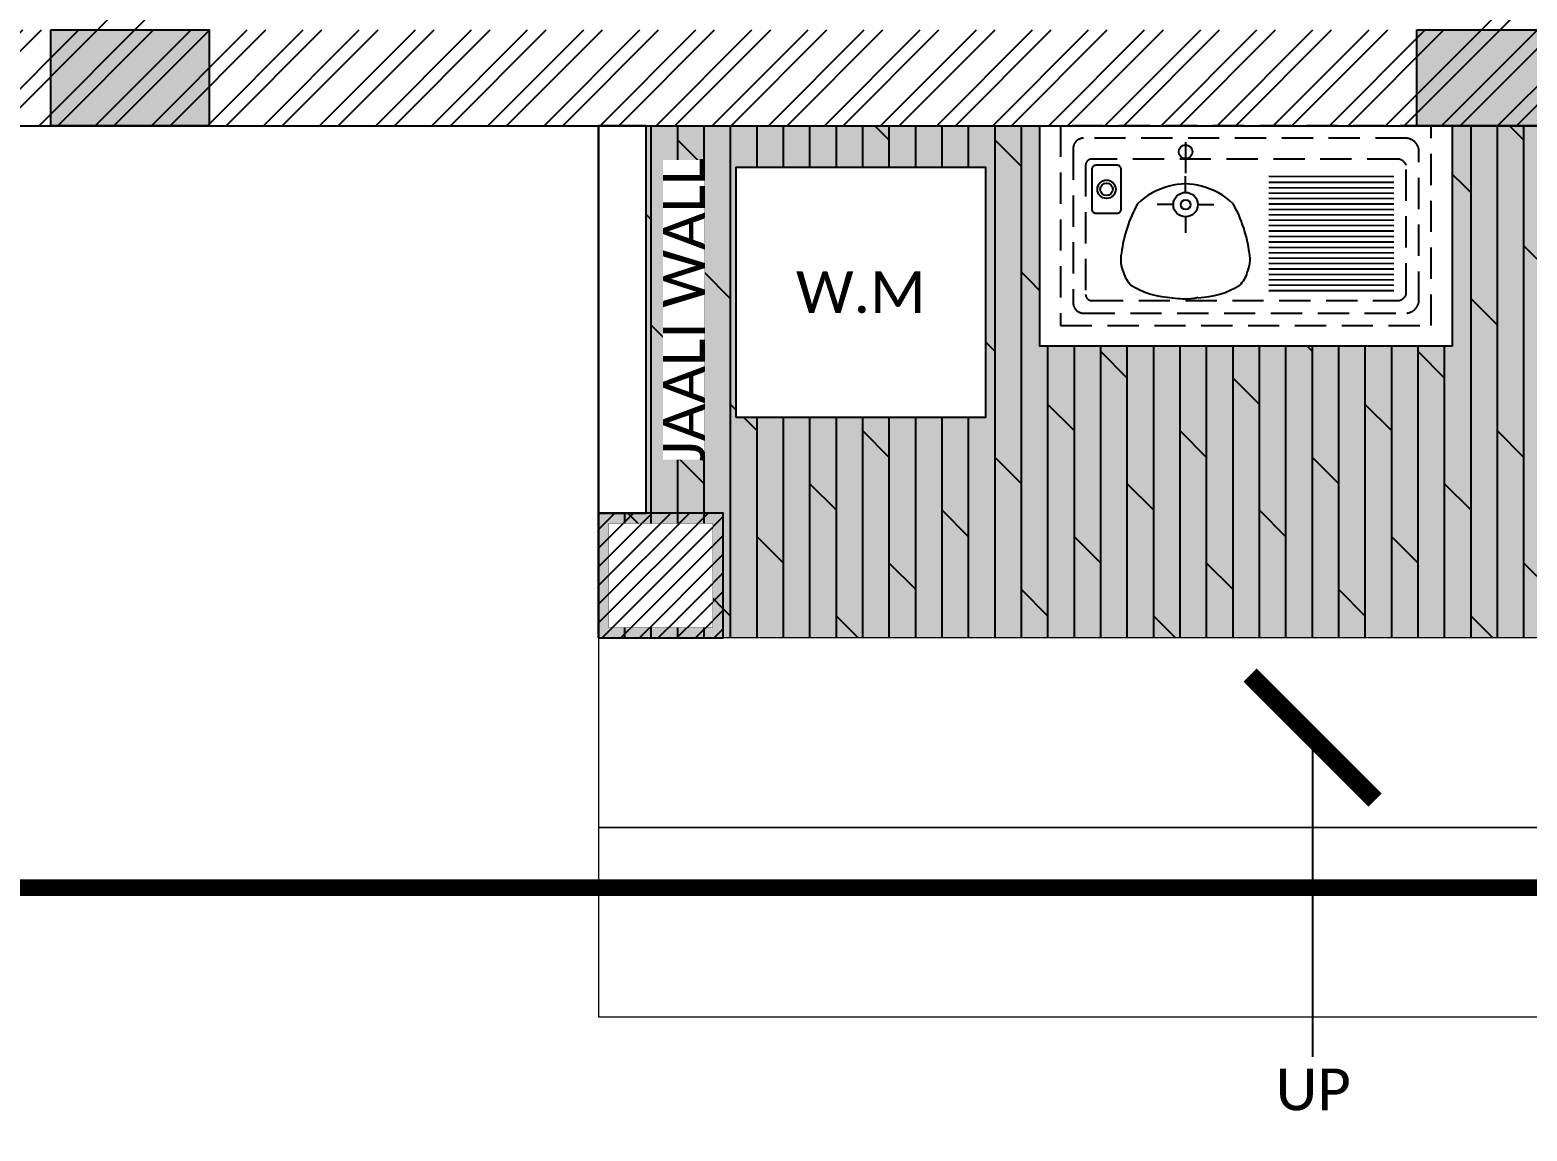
# Model space of a CAD drawing. Header units: millimetres. Extents: x -2842 to 18480, y -2414 to 14540.
# Drawn here: x 4830 to 8425, y -2414 to 230 of the extents above; entities that cross this region are included whole.
import ezdxf

# ---------------------------------------------------------------- set-up
doc = ezdxf.new("R2010")
doc.units = ezdxf.units.MM
doc.header["$LTSCALE"] = 150
doc.linetypes.add('DASHED', pattern=[0.75, 0.5, -0.25])
for name, color, linetype in [('ad-Arrow', 32, 'Continuous'), ('ad-Column', 3, 'Continuous'), ('ad-Column Hatch', 125, 'Continuous'), ('ad-Elevation 10', 8, 'Continuous'), ('ad-Furniture', 8, 'Continuous'), ('ad-MS Columns', 1, 'Continuous'), ('ad-RCC', 3, 'Continuous'), ('ad-RCC Hatch', 125, 'Continuous'), ('ad-Text main', 7, 'Continuous'), ('ad-Wall', 240, 'Continuous'), ('ad-Wall hatch', 8, 'Continuous')]:
    doc.layers.add(name, color=color, linetype=linetype)
doc.layers.add('ad-Primary Roof', color=5, linetype='Continuous', true_color=0x0000ff)
doc.layers.add('ad-Verandah', color=7, linetype='Continuous', true_color=0xa57c52)
doc.styles.add('6 U T S R N_Corridor-Basement$0$Standard', font='arial.ttf')
doc.styles.get("Standard").update_dxf_attribs({"font": 'calibril.ttf'})
doc.dimstyles.new('A-100-DIM-INT (MM-FT)', dxfattribs={"dimscale": 50, "dimtxt": 2.4, "dimasz": 1, "dimexe": 5, "dimexo": 100, "dimgap": 1, "dimtad": 0, "dimdec": 0, "dimdsep": 46, "dimtxsty": 'Standard', "dimblk": 'ARCHTICK', "dimcen": 0.025, "dimse1": 1, "dimse2": 1, "dimclrd": 256, "dimclre": 256, "dimclrt": 256, "dimazin": 2, "dimtfac": 1, "dimtdec": 0, "dimtix": 1, "dimtmove": 2, "dimatfit": 3, "dimldrblk": 'ARCHTICK', "dimfxl": 1, "dimtolj": 1, "dimtzin": 0, "dimarcsym": 0})

# ---------------------------------------------------------------- blocks, each defined once
blk = doc.blocks.new('_ArchTick')
at = {"color": 0, "linetype": 'ByBlock', "const_width": 0.15}
blk.add_lwpolyline([(-0.5, -0.5), (0.5, 0.5)], dxfattribs=at)
blk = doc.blocks.new('6 BCDFGHJKX_Typical Floor plan$0$zw$6679')
blk.add_wipeout([(0, 0), (990, 0), (990, -529.6), (0, -529.6)])
at = {"color": 0}
for p, q in [((350, -39.1), (350, -113.6)), ((350, -160.1), (350, -121.3)), ((850, -122.9), (550, -122.3)), ((550, -135.3), (850, -135.9)), ((550, -148.3), (850, -148.9)), ((550, -161.2), (850, -161.9)), ((550, -174.2), (850, -174.9)), ((320.7, -189.4), (281.9, -189.4)), ((379.4, -189.4), (418.1, -189.4)), ((550, -187.2), (850, -187.9)), ((550, -200.2), (850, -200.8)), ((550, -213.2), (850, -213.8)), ((350, -218.7), (350, -257.4)), ((550, -226.2), (850, -226.8)), ((550, -239.1), (850, -239.8)), ((550, -252.1), (850, -252.8)), ((550, -265.1), (850, -265.8)), ((550, -278.5), (850, -279.1)), ((550, -291.5), (850, -292.1)), ((550, -304.4), (850, -305.1)), ((550, -317.4), (850, -318.1)), ((550, -330.4), (850, -331.1)), ((550, -343.4), (850, -344)), ((550, -356.4), (850, -357)), ((550, -369.4), (850, -370)), ((550, -382.3), (850, -383)), ((550, -395.3), (850, -396))]:
    blk.add_line(p, q, dxfattribs=at)
blk.add_lwpolyline([(990, -529.6), (0, -529.6), (0, 0), (990, 0)], close=True)
at = {"color": 0, "linetype": 'DASHED'}
blk.add_lwpolyline([(940, -480), (940, 0), (50, 0), (50, -480)], close=True, dxfattribs=at)
for points in [[(910, -425), (910, -55, 0.313965), (881, -30), (105, -30, 0.414214), (80, -55), (80, -425, 0.414214), (105, -450), (881, -450, 0.313965)], [(880, -405), (880, -95, 0.25996), (861, -80), (125, -80, 0.414214), (110, -95), (110, -405, 0.414214), (125, -420), (861, -420, 0.25996)]]:
    blk.add_lwpolyline(points, format="xyb", close=True, dxfattribs=at)
at = {"color": 0}
blk.add_lwpolyline([(125, -105), (125, -200.2, 0.414214), (135, -210.2), (185.4, -210.2, 0.414214), (195.4, -200.2), (195.4, -105, 0.414214), (185.4, -95), (135, -95, 0.414214)], format="xyb", close=True, dxfattribs=at)
for centre, radius in [((350, -62.6), 16.5), ((160.2, -152.6), 22), ((160.2, -152.6), 15), ((350, -189.4), 29.3), ((350, -189.4), 11.7)]:
    blk.add_circle(centre, radius, dxfattribs=at)
for points in [[(388.1, -145.4), (362.9, -137.9), (336.1, -137.9), (311, -145.4)], [(311, -145.4), (282.2, -152.3), (255.8, -166.9), (234.6, -187.7)], [(464.5, -187.7), (443.3, -167), (416.9, -152.3), (388.1, -145.4)], [(234.6, -187.7), (214.3, -224.4), (201.1, -264.6), (195.9, -306.2)], [(503.2, -306.2), (498, -264.6), (484.8, -224.4), (464.5, -187.7)], [(195.9, -306.2), (192.7, -321.9), (194.4, -338.2), (200.9, -352.7)], [(498.2, -352.8), (504.7, -338.2), (506.5, -321.9), (503.3, -306.2)], [(200.9, -352.8), (204.3, -364.1), (210.4, -374.3), (218.8, -382.6)], [(480.3, -382.6), (488.7, -374.3), (494.8, -364.1), (498.2, -352.8)], [(218.8, -382.6), (248.9, -401.4), (283.5, -411.9), (318.9, -412.9)], [(380.2, -412.9), (415.7, -411.9), (450.2, -401.4), (480.3, -382.6)], [(318.9, -412.9), (335.4, -415.6), (352.1, -416.2), (368.7, -414.4)], [(368.7, -414.4), (372.5, -413.8), (376.2, -412.9), (379.9, -411.9)]]:
    blk.add_open_spline(points, degree=3, dxfattribs=at)
blk = doc.blocks.new('zw$3FE3')
blk.add_wipeout([(-300, -300), (-300, 300), (300, 300), (300, -300)])
at = {"layer": 'ad-Furniture'}
blk.add_lwpolyline([(-300, -300), (300, -300), (300, 300), (-300, 300)], close=True, dxfattribs=at)
at = {"layer": 'ad-Furniture', "insert": (0, 0), "char_height": 100, "width": 393.189, "attachment_point": 5, "bg_fill": 2}
blk.add_mtext('\\pxqc;W.M', dxfattribs=at)
blk = doc.blocks.new('zw$B45')
at = {"layer": 'ad-Elevation 10', "insert": (205.6, -442, 0), "char_height": 100, "width": 720.07, "attachment_point": 5, "rotation": 90, "style": '6 U T S R N_Corridor-Basement$0$Standard', "bg_fill": 3, "box_fill_scale": 1, "bg_fill_color": 257, "bg_fill_transparency": 0}
blk.add_mtext('{\\fCalibri Light|b0|i0|c0|p34;JAALI WALL}', dxfattribs=at)
blk.add_wipeout([(0, 0), (115, 0), (115, -930), (0, -930)])
at = {"layer": 'ad-Elevation 10'}
blk.add_lwpolyline([(115, -930), (115, 0), (0, 0), (0, -930)], close=True, dxfattribs=at)
blk = doc.blocks.new('zw$66EE')
at = {"layer": 'ad-Furniture'}
for name, p in [('6 BCDFGHJKX_Typical Floor plan$0$zw$6679', (7255, 0)), ('zw$B45', (6195, 0)), ('zw$3FE3', (6825, -400))]:
    blk.add_blockref(name, p, dxfattribs=at)
blk = doc.blocks.new('zw$6266')
at = {"layer": 'ad-Wall hatch', "transparency": 33554610}
h = blk.add_hatch(dxfattribs=at)
h.set_pattern_fill('ANSI32', color=256, scale=10)
h.set_pattern_definition([(45, (388744.33, 102900.03), (-67.35192, 67.35192), []), (45, (388789.235, 102900.03), (-67.35192, 67.35192), [])])
h.paths.add_polyline_path([(230, 8875), (230, 9105), (0, 9105), (0, 8645), (2830, 8645), (2830, 4745), (0, 4745), (0, 0), (9240, 0), (9240, 230), (8540, 230), (8540, 4745), (4780, 4745), (4780, 4515), (4995, 4515), (4995, 3930), (5110, 3930), (5110, 4630), (8310, 4630), (8310, 3130), (6860, 3130), (6860, 3015), (8310, 3015), (8310, 230), (5110, 230), (5110, 3015), (6060, 3015), (6060, 3130), (4995, 3130), (4995, 230), (230, 230), (230, 4515), (3880, 4515), (3880, 4745), (3060, 4745), (3060, 8875)])
at = {"layer": 'ad-Wall'}
blk.add_lwpolyline([(2830, 8645), (2830, 4745), (0, 4745), (0, 0), (9240, 0)], dxfattribs=at)
blk = doc.blocks.new('zw$B0BD')
blk.add_wipeout([(0, 0), (250, 0), (250, -250), (0, -250)])
at = {"layer": 'ad-MS Columns'}
h = blk.add_hatch(dxfattribs=at)
h.set_pattern_fill('ANSI31', color=256, scale=10)
h.set_pattern_definition([(45, (4e-12, -250), (-22.4506, 22.4506), [])])
h.paths.add_polyline_path([(0, 0), (250, 0), (250, -250), (0, -250)])
at = {"layer": 'ad-MS Columns', "const_width": 1}
blk.add_lwpolyline([(0, 0), (250, 0), (250, -250), (0, -250)], close=True, dxfattribs=at)
blk = doc.blocks.new('A$Cc8f236af')
at = {"layer": 'ad-MS Columns'}
blk.add_blockref('zw$B0BD', (-5900, -14575), dxfattribs=at)
blk = doc.blocks.new('A$Ca594aa6c')
at = {"layer": 'ad-Primary Roof', "linetype": 'DASHED', "ltscale": 2, "const_width": 40}
blk.add_lwpolyline([(12570, -15450), (2380, -15450), (7475, -10550)], close=True, dxfattribs=at)
blk = doc.blocks.new('1625W-Roof Plan')
at = {"rotation": 360}
blk.add_blockref('A$Ca594aa6c', (0, 13620), dxfattribs=at)
blk = doc.blocks.new('zw$6AA0')
at = {"layer": 'ad-Column Hatch', "transparency": 33554687}
h = blk.add_hatch(color=256, dxfattribs=at)
h.dxf.hatch_style = 1
h.paths.add_polyline_path([(0, -230), (380, -230), (380, 0), (0, 0)])
at = {"layer": 'ad-Column'}
blk.add_lwpolyline([(0, -230), (380, -230), (380, 0), (0, 0)], close=True, dxfattribs=at)
blk = doc.blocks.new('A$C42b14ea2')
at = {"layer": 'ad-RCC Hatch', "transparency": 33554687}
h = blk.add_hatch(dxfattribs=at)
h.set_pattern_fill('ANSI31', color=256, scale=10)
h.set_pattern_definition([(45, (13250, 8645), (-22.45064, 22.45064), [])])
h.paths.add_polyline_path([(0, 0), (300, 0), (300, 300), (0, 300)])
at = {"layer": 'ad-RCC'}
blk.add_lwpolyline([(0, 0), (300, 0), (300, 300), (0, 300)], close=True, dxfattribs=at)
blk = doc.blocks.new('1625W_Columns')
at = {"layer": 'ad-Column', "xscale": -1, "rotation": 180}
for p in [(4880, 0), (8160, 0)]:
    blk.add_blockref('zw$6AA0', p, dxfattribs=at)
at = {"layer": 'ad-RCC'}
blk.add_blockref('A$C42b14ea2', (6195, -1230), dxfattribs=at)
blk = doc.blocks.new('zw$6CCD')
at = {"layer": 'ad-Verandah', "transparency": 33554534}
h = blk.add_hatch(color=256, dxfattribs=at)
h.dxf.hatch_style = 1
h.paths.add_polyline_path([(6195, -13620), (12120, -13620), (12120, -4745), (13640, -4745), (13640, -8875), (14550, -8875), (14550, -14850), (6195, -14850)])
at = {"layer": 'ad-Verandah', "transparency": 33554687}
h = blk.add_hatch(dxfattribs=at)
h.set_pattern_fill('DOLMIT', color=256, scale=10, angle=90)
h.set_pattern_definition([(90, (6195, -14830), (-63.5, 2e-14), []), (135, (6195, -14830), (-127, -127), [89.8026, -179.605])])
h.paths.add_polyline_path([(6195, -13620), (12120, -13620), (12120, -4745), (13640, -4745), (13640, -8875), (14550, -8875), (14550, -14850), (6195, -14850)])
at = {"layer": 'ad-Verandah', "lineweight": 9}
for points in [[(6195, -13620), (12120, -13620), (12120, -4745), (13640, -4745), (13640, -8875), (14550, -8875), (14550, -14850), (6195, -14850)], [(6195, -14850), (6195, -15305), (9625, -15305), (9625, -14850)], [(6195, -15305), (6195, -15760), (9625, -15760), (9625, -15305)]]:
    blk.add_lwpolyline(points, close=True, dxfattribs=at)
at = {"layer": 'ad-Text main', "insert": (7911.6, -15934.7), "char_height": 100, "width": 207.6, "attachment_point": 5, "style": '6 U T S R N_Corridor-Basement$0$Standard', "bg_fill": 2}
blk.add_mtext('{\\fCalibri Light|b0|i0|c0|p34;UP}', dxfattribs=at)
at = {"layer": 'ad-Arrow'}
blk.add_leader([(7910, -15089.4, 0), (7910, -15856, 0)], dimstyle='A-100-DIM-INT (MM-FT)', override={"dimscale": 1, "dimasz": 300, "dimgap": 50, "dimtad": 0}, dxfattribs=at)

msp = doc.modelspace()

# ---------------------------------------------------------------- block references
at = {"layer": 'ad-Verandah'}
msp.add_blockref('zw$6CCD', (0, 13620), dxfattribs=at)

# ---------------------------------------------------------------- next in the draw order: block references
at = {"layer": 'ad-Furniture'}
msp.add_blockref('zw$66EE', (0, 0), dxfattribs=at)

# ---------------------------------------------------------------- next in the draw order: block references
msp.add_blockref('zw$6266', (0, 0))

# ---------------------------------------------------------------- next in the draw order: block references
msp.add_blockref('1625W-Roof Plan', (0, 0))

# ---------------------------------------------------------------- next in the draw order: block references
msp.add_blockref('1625W_Columns', (0, 0))

# ---------------------------------------------------------------- next in the draw order: block references
at = {"layer": 'ad-MS Columns'}
msp.add_blockref('A$Cc8f236af', (12120, 13620), dxfattribs=at)

doc.saveas('drawing.dxf')
